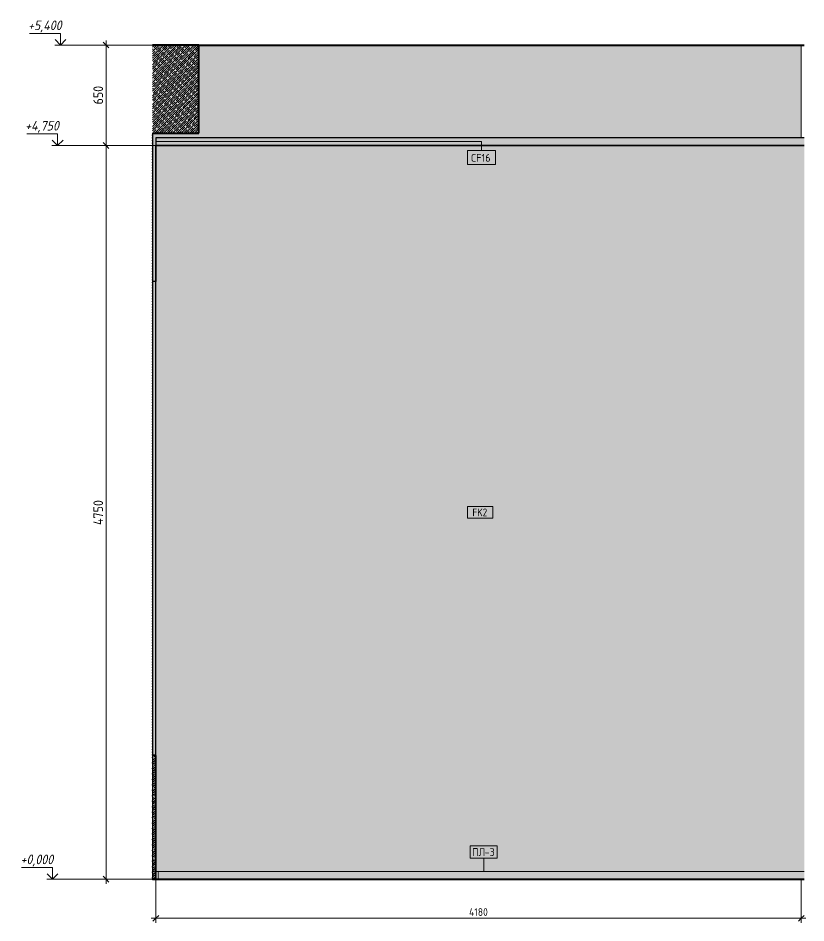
# Model space of a CAD drawing. Header units: millimetres. Extents: x 63432 to 177405, y -1987 to 27578.
# Drawn here: x 117134 to 122235, y 8117 to 13975 of the extents above; entities that cross this region are included whole.
import ezdxf

# ---------------------------------------------------------------- set-up
doc = ezdxf.new("R2010")
doc.units = ezdxf.units.MM
for name, color, linetype, lineweight in [('A-ANNO-DIMS', 7, 'Continuous', 9), ('A-ANNO-DIMS-25', 7, 'Continuous', 9), ('A-CLNG-IDEN', 7, 'Continuous', 9), ('A-GENM-1', 7, 'Continuous', 9), ('A-GENM-IDEN', 7, 'Continuous', 9), ('A-WALL-IDEN', 7, 'Continuous', 9), ('A-WALL-PATT', 7, 'Continuous', 9), ('G-ANNO-DIMS', 7, 'Continuous', 9), ('G-ANNO-DIMS-1', 7, 'Continuous', 20), ('I-WALL', 7, 'Continuous', 9)]:
    doc.layers.add(name, color=color, linetype=linetype, lineweight=lineweight)
for name, color, linetype, lineweight, true_color in [('A-CLNG-1', 7, 'Continuous', 9, 0x787878), ('A-CLNG-FNSH-1', 7, 'Continuous', 30, 0x3c3c3c), ('A-FLOR-1', 7, 'Continuous', 9, 0x787878), ('A-FLOR-FNSH-1', 7, 'Continuous', 30, 0x3c3c3c), ('A-FLOR-FNSH-2', 7, 'Continuous', 40, 0x3c3c3c), ('A-WALL-4', 7, 'Continuous', 40, 0x3c3c3c), ('A-WALL-5', 7, 'Continuous', 30, 0x3c3c3c), ('A-WALL-6', 7, 'Continuous', 9, 0x787878), ('A-WALL-FNSH-3', 7, 'Continuous', 30, 0x3c3c3c), ('I-WALL-1', 7, 'Continuous', 9, 0x787878)]:
    doc.layers.add(name, color=color, linetype=linetype, lineweight=lineweight, true_color=true_color)
doc.styles.add('GOST Common_5', font='GOST_Common.ttf', dxfattribs={"width": 0.9, "height": 50})
doc.styles.add('GOST Common_6', font='GOST_Common.ttf', dxfattribs={"height": 50})
doc.styles.add('ISOCPEUR_2', font='isocpeur.ttf', dxfattribs={"width": 0.9, "height": 62.5})
doc.styles.add('ISOCPEUR_3', font='isocpeur.ttf', dxfattribs={"width": 0.9, "height": 50})
doc.styles.add('ISOCPEUR_I', font='isocpeui.ttf', dxfattribs={"width": 0.9, "height": 62.5})
doc.dimstyles.new('ISO-2_0_0_9К_Средний_округл2', dxfattribs={"dimscale": 304.8, "dimtxt": 49.799059, "dimasz": 0.123031, "dimexe": 0.098425, "dimexo": 0, "dimgap": 0, "dimtad": 1, "dimdec": 0, "dimrnd": 10, "dimzin": 0, "dimdsep": 46, "dimtxsty": 'ISOCPEUR_3', "dimblk1": 'OBLIQUE', "dimblk2": 'OBLIQUE', "dimsah": 1, "dimcen": 0.09, "dimdle": 0.098425, "dimazin": 0, "dimtfac": 1, "dimtdec": 4, "dimtix": 1, "dimtmove": 0, "dimatfit": 3, "dimfxl": 1, "dimtvp": 1, "dimtolj": 1, "dimtzin": 0, "dimarcsym": 2})
doc.dimstyles.new('ISO-2_5_0_9К_БОЛЬШОЙ_округление', dxfattribs={"dimscale": 304.8, "dimtxt": 62.248823, "dimasz": 0.123031, "dimexe": 0.098425, "dimexo": 0, "dimgap": 0, "dimtad": 1, "dimdec": 0, "dimrnd": 10, "dimzin": 0, "dimdsep": 46, "dimtxsty": 'ISOCPEUR_2', "dimblk1": 'OBLIQUE', "dimblk2": 'OBLIQUE', "dimsah": 1, "dimcen": 0.09, "dimdle": 0.098425, "dimazin": 0, "dimtfac": 1, "dimtdec": 4, "dimtix": 1, "dimtmove": 0, "dimatfit": 3, "dimfxl": 1, "dimtvp": 1, "dimtolj": 1, "dimtzin": 0, "dimarcsym": 2})
pattern_1 = [(45, (144905.297, 0), (-14.25598, 14.25598), []), (45, (144919.553, 0), (-14.25598, 14.25598), [25.202, -5.04, 0.8382, -4.202])]

# ---------------------------------------------------------------- blocks, each defined once
blk = doc.blocks.new('Плинтус - Плинтус темный _ст_школа_-32864418-Развертка 3_12-2')
at = {"layer": 'A-GENM-1'}
for p, q in [((-26864, 8450), (-26879, 8450)), ((-26879, 8450), (-26879, 8400)), ((-26864, 8400), (-26864, 8450)), ((-26879, 8400), (-26864, 8400))]:
    blk.add_line(p, q, dxfattribs=at)
blk = doc.blocks.new('Плинтус - Плинтус темный _ст_школа_-32864419-Развертка 3_12-2')
at = {"layer": 'A-GENM-1'}
blk.add_hatch(color=256, dxfattribs=at).paths.add_polyline_path([(-22680.8, 8400), (-22680.8, 8450), (-26864, 8450), (-26864, 8400), (-24790.6, 8400)])
blk.add_line((-26864, 8450), (-22680.8, 8450), dxfattribs=at)
blk = doc.blocks.new('Высотные отметки - Стрелка_Верх-17668718-Развертка 3_12-2')
at = {"layer": 'G-ANNO-DIMS'}
for p, q in [((-27496.7, 13875), (-27696.7, 13875)), ((-27496.7, 13800), (-27496.7, 13875)), ((-27458.8, 13800), (-27533.8, 13800))]:
    blk.add_line(p, q, dxfattribs=at)
at = {"layer": 'G-ANNO-DIMS-1'}
for q in [(-27532.1, 13835.4), (-27461.4, 13835.4)]:
    blk.add_line((-27496.7, 13800), q, dxfattribs=at)
blk = doc.blocks.new('DIMBLOCK31-Развертка 3_12-2')
at = {"layer": 'A-ANNO-DIMS-25'}
for p, q in [((118026.3, 8400), (118026.3, 8116.7)), ((118026.3, 8146.7), (118026.3, 8400)), ((122205.3, 8146.7), (122205.3, 8395)), ((122205.3, 8320), (122205.3, 8116.7)), ((117996.3, 8146.7), (122235.3, 8146.7))]:
    blk.add_line(p, q, dxfattribs=at)
at = {"layer": 'A-ANNO-DIMS-25', "lineweight": 20}
for p, q in [((118026.3, 8146.7), (118007.5, 8128)), ((118026.3, 8146.7), (118045, 8165.5)), ((122205.3, 8146.7), (122186.5, 8128)), ((122205.3, 8146.7), (122224, 8165.5))]:
    blk.add_line(p, q, dxfattribs=at)
at = {"layer": 'A-ANNO-DIMS-25', "color": 0, "insert": (120054.5, 8212.1), "char_height": 50, "width": 147.099, "attachment_point": 1, "line_spacing_factor": 1.149209, "style": 'ISOCPEUR_3'}
blk.add_mtext('4180', dxfattribs=at)
blk = doc.blocks.new('_Oblique')
at = {"color": 0, "linetype": 'ByBlock', "lineweight": -2}
blk.add_line((-0.5, -0.5), (0.5, 0.5), dxfattribs=at)
blk = doc.blocks.new('М_стена_0001 - Типоразмер_без рамки-25382661-Развертка 3_12-2')
at = {"layer": 'A-WALL-IDEN'}
for p, q in [((-24697.6, 10813.1), (-24860.8, 10813.1)), ((-24860.8, 10813.1), (-24860.8, 10738.1)), ((-24697.6, 10738.1), (-24697.6, 10813.1)), ((-24860.8, 10738.1), (-24697.6, 10738.1))]:
    blk.add_line(p, q, dxfattribs=at)
blk = doc.blocks.new('Mark Reiling - Mark Reiling-26174330-Развертка 3_12-2')
at = {"layer": 'A-GENM-IDEN'}
for p, q in [((-24843.2, 8615.3), (-24843.2, 8536.5)), ((-24843.2, 8615.3), (-24669.8, 8615.3)), ((-24669.8, 8615.3), (-24843.2, 8615.3)), ((-24843.2, 8615.3), (-24843.2, 8536.5)), ((-24669.8, 8536.5), (-24669.8, 8615.3)), ((-24669.8, 8536.5), (-24669.8, 8615.3)), ((-24843.2, 8536.5), (-24669.8, 8536.5)), ((-24843.2, 8536.5), (-24669.8, 8536.5))]:
    blk.add_line(p, q, dxfattribs=at)
blk = doc.blocks.new('М_потолков - Марка_ Имя типа-25382930-Развертка 3_12-2')
at = {"layer": 'A-CLNG-IDEN'}
for p, q in [((-24679.6, 13116.9), (-24860.8, 13116.9)), ((-24860.8, 13116.9), (-24860.8, 13027.4)), ((-24679.6, 13027.4), (-24679.6, 13116.9)), ((-24860.8, 13027.4), (-24679.6, 13027.4))]:
    blk.add_line(p, q, dxfattribs=at)
blk = doc.blocks.new('DIMBLOCK32-Развертка 3_12-2')
at = {"layer": 'A-ANNO-DIMS-25'}
for p, q in [((117703.5, 13830), (117703.5, 13150)), ((117805.3, 13800), (117673.5, 13800)), ((117703.5, 13800), (117805.3, 13800)), ((118026.3, 13150), (117673.5, 13150)), ((117703.5, 13150), (118026.3, 13150))]:
    blk.add_line(p, q, dxfattribs=at)
at = {"layer": 'A-ANNO-DIMS-25', "lineweight": 20}
for p, q in [((117703.5, 13800), (117684.7, 13818.8)), ((117703.5, 13800), (117722.2, 13781.2)), ((117703.5, 13150), (117684.7, 13168.8)), ((117703.5, 13150), (117722.2, 13131.2))]:
    blk.add_line(p, q, dxfattribs=at)
at = {"layer": 'A-ANNO-DIMS-25', "color": 0, "insert": (117621.8, 13415.7), "char_height": 62.5, "width": 142.215, "attachment_point": 1, "rotation": 90, "line_spacing_factor": 1.149209, "style": 'ISOCPEUR_2'}
blk.add_mtext('650', dxfattribs=at)
blk = doc.blocks.new('DIMBLOCK33-Развертка 3_12-2')
at = {"layer": 'A-ANNO-DIMS-25'}
for p, q in [((118026.3, 13150), (117673.5, 13150)), ((117703.5, 13150), (117703.5, 8370)), ((117703.5, 13150), (118026.3, 13150)), ((118025.3, 8400), (117673.5, 8400)), ((117703.5, 8400), (118025.3, 8400))]:
    blk.add_line(p, q, dxfattribs=at)
at = {"layer": 'A-ANNO-DIMS-25', "lineweight": 20}
for p, q in [((117703.5, 13150), (117684.7, 13168.8)), ((117703.5, 13150), (117722.2, 13131.2)), ((117703.5, 8400), (117684.7, 8418.7)), ((117703.5, 8400), (117722.2, 8381.2))]:
    blk.add_line(p, q, dxfattribs=at)
at = {"layer": 'A-ANNO-DIMS-25', "color": 0, "insert": (117621.8, 10693), "char_height": 62.5, "width": 196.802, "attachment_point": 1, "rotation": 90, "line_spacing_factor": 1.149209, "style": 'ISOCPEUR_2'}
blk.add_mtext('4750', dxfattribs=at)

msp = doc.modelspace()

# ---------------------------------------------------------------- hatches: boundary and pattern name
at = {"layer": 'A-CLNG-1'}
msp.add_hatch(color=256, dxfattribs=at).paths.add_polyline_path([(118026.3, 13150), (122224.5, 13150), (122224.5, 13200), (118026.3, 13200)])
at = {"layer": 'A-FLOR-1'}
msp.add_hatch(color=256, dxfattribs=at).paths.add_polyline_path([(120595.2, 8395), (122224.5, 8395), (122224.5, 8400), (118025.3, 8400), (118025.3, 8395), (120422, 8395)])
at = {"layer": 'A-WALL-6'}
h = msp.add_hatch(dxfattribs=at)
h.set_pattern_fill('FP_41', color=256, style=0, pattern_type=2)
h.set_pattern_definition([(135, (144905.297, 0), (-8.838835, -8.838835), [])])
h.paths.add_polyline_path([(118005.3, 9200), (118005.3, 13230), (118004.9, 13230), (118004.9, 9200)])
at = {"layer": 'A-WALL-PATT'}
msp.add_hatch(color=256, dxfattribs=at).paths.add_polyline_path([(118026.3, 8450), (122224.5, 8450), (122224.5, 13150), (118026.3, 13150), (118026.3, 11097.6)])
at = {"layer": 'I-WALL'}
for points in [[(118025.3, 12270), (118025.3, 13150), (118026.3, 13150), (118026.3, 13200), (120645.3, 13200), (120645.3, 13800), (118305.3, 13800), (118305.3, 13230), (118005.3, 13230), (118005.3, 12270)], [(122205.3, 13200), (122205.3, 13800), (120645.3, 13800), (120645.3, 13200)]]:
    msp.add_hatch(color=256, dxfattribs=at).paths.add_polyline_path(points)
at = {"layer": 'I-WALL-1'}
h = msp.add_hatch(dxfattribs=at)
h.set_pattern_fill('FP_38', color=256, style=0, pattern_type=2)
h.set_pattern_definition(pattern_1)
h.paths.add_polyline_path([(118275.9, 13230), (118305.3, 13230), (118305.3, 13800), (118305.3, 13800), (118004.9, 13800), (118004.9, 13230), (118243.3, 13230)])
h = msp.add_hatch(dxfattribs=at)
h.set_pattern_fill('FP_39', color=256, style=0, pattern_type=2)
h.set_pattern_definition([(0, (144905.2966, 0), (30.48, 7.62), [2.515, -20.345, 2.515, -20.345, -121.92]), (0, (144905.2966, 0), (30.48, 7.62), [-45.72, 2.515, -43.205, 2.515, -20.345, -53.34]), (0, (144905.2966, 0), (30.48, 7.62), [-114.3, 2.515, -12.725, 2.515, -35.585]), (120, (144916.7266, 3.81), (-21.8391136, 22.5864543), [2.515, -20.345, 2.515, -20.345, -121.92]), (120, (144916.7266, 3.81), (-21.8391136, 22.5864543), [-45.72, 2.515, -43.205, 2.515, -20.345, -53.34]), (120, (144916.7266, 3.81), (-21.8391136, 22.5864543), [-114.3, 2.515, -12.725, 2.515, -35.585]), (240, (144920.5366, 19.05), (-8.6408864, -30.2064543), [2.515, -20.345, 2.515, -20.345, -121.92]), (240, (144920.5366, 19.05), (-8.6408864, -30.2064543), [-45.72, 2.515, -43.205, 2.515, -20.345, -53.34]), (240, (144920.5366, 19.05), (-8.6408864, -30.2064543), [-114.3, 2.515, -12.725, 2.515, -35.585])])
h.paths.add_polyline_path([(118025.3, 9200), (118025.3, 12270), (118005.3, 12270), (118005.3, 9200)])
h = msp.add_hatch(dxfattribs=at)
h.set_pattern_fill('FP_40', color=256, style=0, pattern_type=2)
h.set_pattern_definition([(135, (144905.297, 0), (-17.67767, -17.67767), [])])
h.paths.add_polyline_path([(118005.3, 8394.9), (118005.3, 9200), (118004.9, 9200), (118004.9, 8394.9)])
h = msp.add_hatch(dxfattribs=at)
h.set_pattern_fill('FP_38', color=256, style=0, pattern_type=2)
h.set_pattern_definition(pattern_1)
h.paths.add_polyline_path([(118025.3, 8395), (118025.3, 9200), (118005.3, 9200), (118005.3, 8395)])

# ---------------------------------------------------------------- linework, layer by layer
at = {"layer": 'A-CLNG-FNSH-1'}
for p, q in [((122224.5, 13200), (118026.3, 13200)), ((118026.3, 13200), (118026.3, 13150)), ((122224.5, 13151), (118026.3, 13151)), ((118026.3, 13150), (122224.5, 13150))]:
    msp.add_line(p, q, dxfattribs=at)
at = {"layer": 'A-CLNG-IDEN'}
for p, q in [((118026.3, 13175), (120135.1, 13175)), ((120135.1, 13175), (120135.1, 13116.9))]:
    msp.add_line(p, q, dxfattribs=at)
at = {"layer": 'A-FLOR-FNSH-1'}
for p, q in [((122224.5, 8395), (118004.9, 8395)), ((122224.5, 8400), (118025.3, 8400)), ((118025.3, 8400), (118025.3, 8394.9))]:
    msp.add_line(p, q, dxfattribs=at)
at = {"layer": 'A-FLOR-FNSH-2'}
msp.add_line((118305.3, 13800), (122224.5, 13800), dxfattribs=at)
at = {"layer": 'A-GENM-IDEN'}
msp.add_line((120148.8, 8450), (120148.8, 8535.5), dxfattribs=at)
at = {"layer": 'A-WALL-4'}
for p, q in [((118305.3, 13800), (118004.9, 13800)), ((118305.3, 13230), (118305.3, 13800)), ((118004.9, 13230), (118305.3, 13230)), ((118025.3, 9200), (118004.9, 9200)), ((118025.3, 8394.9), (118025.3, 9200))]:
    msp.add_line(p, q, dxfattribs=at)
at = {"layer": 'A-WALL-5'}
for p, q in [((118005.3, 13800), (118005.3, 13800.3)), ((118005.3, 13230), (118005.3, 8394.9)), ((118025.3, 12270), (118005.3, 12270)), ((118025.3, 8400), (118025.3, 12270)), ((118025.3, 8400), (118005.3, 8400))]:
    msp.add_line(p, q, dxfattribs=at)
at = {"layer": 'A-WALL-FNSH-3'}
for p, q in [((118026.3, 13150), (118025.3, 13150)), ((118025.3, 13150), (118025.3, 12270)), ((118026.3, 8400), (118026.3, 13150))]:
    msp.add_line(p, q, dxfattribs=at)
at = {"layer": 'G-ANNO-DIMS'}
for p, q in [((117904.2, 13800), (117408.6, 13800)), ((118102.2, 13800), (117904.2, 13800)), ((117897.5, 13150), (117389.8, 13150)), ((118361.8, 13150), (117897.5, 13150)), ((117898.3, 8400), (117356.9, 8400)), ((118126.3, 8400), (117898.3, 8400))]:
    msp.add_line(p, q, dxfattribs=at)
at = {"layer": 'I-WALL'}
msp.add_line((122205.3, 13200), (122205.3, 13800), dxfattribs=at)

# ---------------------------------------------------------------- block references
at = {"layer": 'A-CLNG-IDEN'}
msp.add_blockref('М_потолков - Марка_ Имя типа-25382930-Развертка 3_12-2', (144905.3, 0), dxfattribs=at)
at = {"layer": 'A-GENM-1'}
for name in ['Плинтус - Плинтус темный _ст_школа_-32864418-Развертка 3_12-2', 'Плинтус - Плинтус темный _ст_школа_-32864419-Развертка 3_12-2']:
    msp.add_blockref(name, (144905.3, 0), dxfattribs=at)
at = {"layer": 'A-GENM-IDEN'}
msp.add_blockref('Mark Reiling - Mark Reiling-26174330-Развертка 3_12-2', (144905.3, 0), dxfattribs=at)
at = {"layer": 'A-WALL-IDEN'}
msp.add_blockref('М_стена_0001 - Типоразмер_без рамки-25382661-Развертка 3_12-2', (144905.3, 0), dxfattribs=at)
at = {"layer": 'G-ANNO-DIMS'}
for p in [(144905.3, 0), (144886.6, -650), (144853.6, -5400)]:
    msp.add_blockref('Высотные отметки - Стрелка_Верх-17668718-Развертка 3_12-2', p, dxfattribs=at)

# ---------------------------------------------------------------- texts
at = {"layer": 'A-CLNG-IDEN', "insert": (120066.3, 13094.7), "char_height": 50, "width": 162.342, "attachment_point": 1, "style": 'GOST Common_6'}
msp.add_mtext('CF16', dxfattribs=at)
at = {"layer": 'A-GENM-IDEN', "char_height": 50, "attachment_point": 1, "style": 'GOST Common_6'}
for s, insert, width in [('ПЛ', (120073.6, 8600.3), 98.207), ('-3', (120154.7, 8600.3), 86.181)]:
    msp.add_mtext(s, dxfattribs=dict(at, insert=insert, width=width))
at = {"layer": 'A-WALL-IDEN', "insert": (120076.1, 10799.5), "char_height": 50, "width": 124.462, "attachment_point": 1, "style": 'GOST Common_5'}
msp.add_mtext('FK2', dxfattribs=at)

# ---------------------------------------------------------------- dimensions: what is measured, and where the dimension line sits
at = {"layer": 'A-ANNO-DIMS'}
for base, p1, p2, override, picture, middle in [((117703.5, 13150), (117805.3, 13800), (118026.3, 13150), {"dimpost": '<>', "dimfxl": 686.542788}, 'DIMBLOCK32-Развертка 3_12-2', (117672.2, 13475)), ((117703.5, 8400), (118026.3, 13150), (118025.3, 8400), {"dimpost": '<>', "dimfxl": 4750.000105}, 'DIMBLOCK33-Развертка 3_12-2', (117672.2, 10775))]:
    dim = msp.add_linear_dim(base=base, p1=p1, p2=p2, angle=90, dimstyle='ISO-2_5_0_9К_БОЛЬШОЙ_округление', override=override, dxfattribs=at)
    dim.commit()
    dim.dimension.update_dxf_attribs({"geometry": picture, "text_midpoint": middle})
dim = msp.add_linear_dim(base=(122205.3, 8146.7), p1=(118026.3, 8400), p2=(122205.3, 8320), dimstyle='ISO-2_0_0_9К_Средний_округл2', override={"dimpost": '<>', "dimfxl": 4179.765534}, dxfattribs=at)
dim.commit()
dim.dimension.update_dxf_attribs({"geometry": 'DIMBLOCK31-Развертка 3_12-2', "text_midpoint": (120115.8, 8171.7)})

# ---------------------------------------------------------------- next in the draw order: texts
at = {"layer": 'G-ANNO-DIMS', "char_height": 62.5, "attachment_point": 1, "line_spacing_factor": 1.149209, "style": 'ISOCPEUR_I', "bg_fill": 3, "box_fill_scale": 1.25, "bg_fill_color": 256, "bg_fill_true_color": 13158600, "bg_fill_transparency": 0}
for s, insert, width in [('+5,400', (117198.4, 13959.2), 270.391), ('+4,750', (117179.7, 13309.2), 270.391), ('+0,000', (117149.8, 8559.2), 262.922)]:
    msp.add_mtext(s, dxfattribs=dict(at, insert=insert, width=width))

doc.saveas('drawing.dxf')
